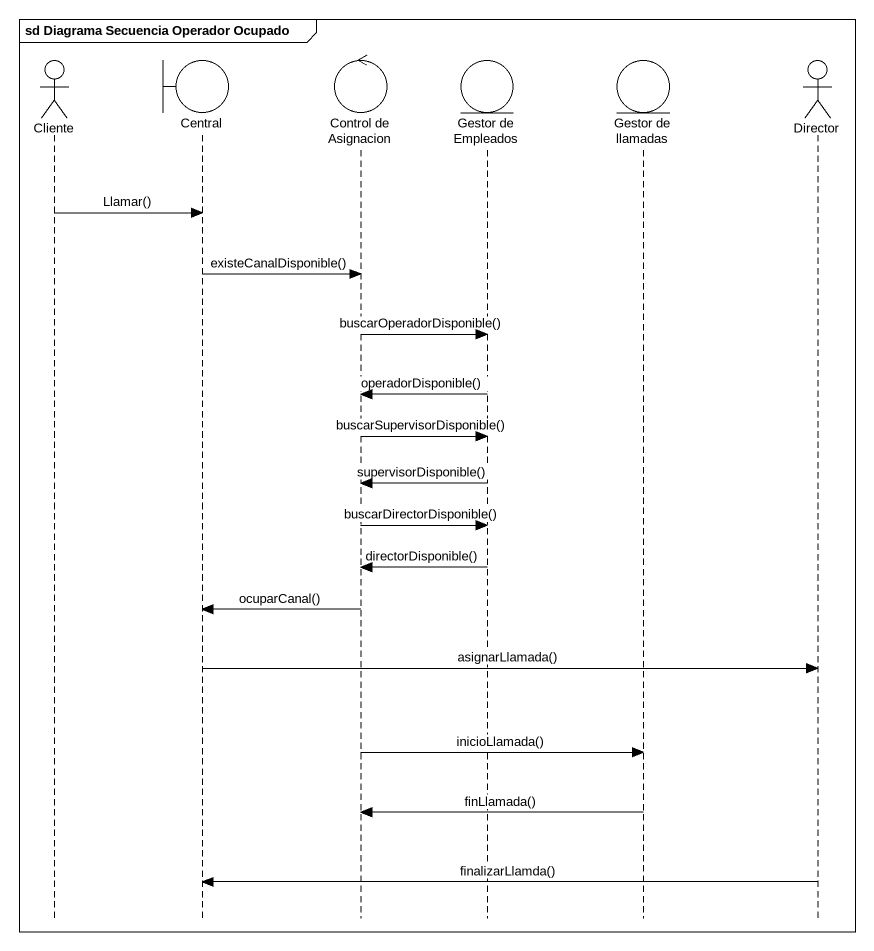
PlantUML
@startuml
mainframe sd Diagrama Secuencia Operador Ocupado
hide footbox
actor Cliente
boundary Central
control "Control de Asignacion" as Control_de_Asignacion
entity "Gestor de Empleados" as Gestor_de_Empleados
entity "Gestor de llamadas" as Gestor_de_llamadas
actor Director

Cliente -> Central : Llamar()
Central -> Control_de_Asignacion : existeCanalDisponible()
Control_de_Asignacion -> Gestor_de_Empleados : buscarOperadorDisponible()
Gestor_de_Empleados -> Control_de_Asignacion : operadorDisponible()
Control_de_Asignacion -> Gestor_de_Empleados : buscarSupervisorDisponible()
Gestor_de_Empleados -> Control_de_Asignacion : supervisorDisponible()
Control_de_Asignacion -> Gestor_de_Empleados : buscarDirectorDisponible()
Gestor_de_Empleados -> Control_de_Asignacion : directorDisponible()
Control_de_Asignacion -> Central : ocuparCanal()
Central -> Director : asignarLlamada()
Control_de_Asignacion -> Gestor_de_llamadas : inicioLlamada()
Gestor_de_llamadas -> Control_de_Asignacion : finLlamada()
Director -> Central : finalizarLlamda()
@enduml
